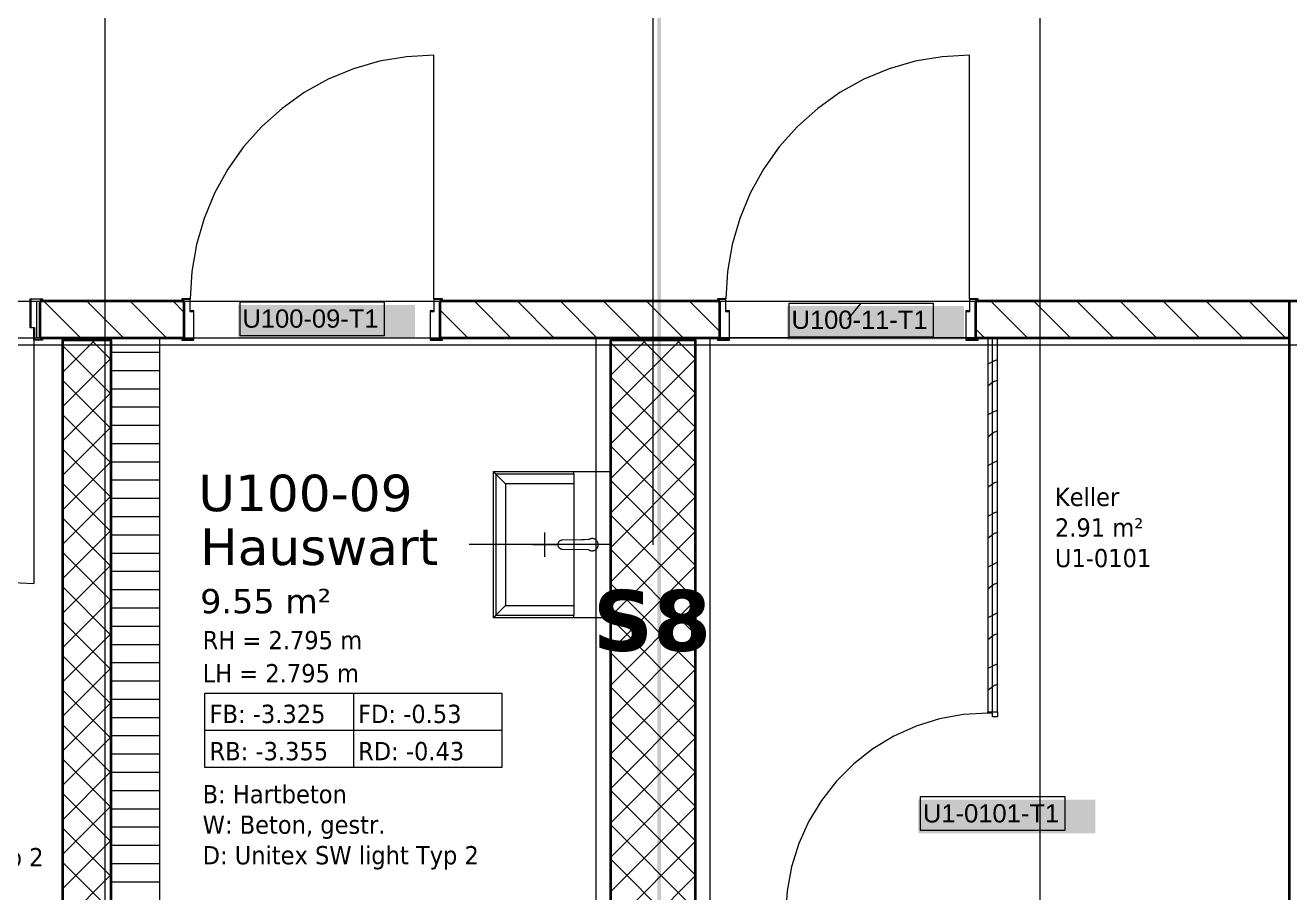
# Model space of a CAD drawing. Extents: x -1132 to 613, y -233 to 616.
# Drawn here: x -404.4 to -300.5, y 170.8 to 242 of the extents above; entities that cross this region are included whole.
import ezdxf
from ezdxf.lldxf.tags import DXFTag

# ---------------------------------------------------------------- set-up
doc = ezdxf.new("R2010")
doc.units = 0
doc.layers.get('0').update_dxf_attribs({"lineweight": 13})
for name, color, linetype, lineweight in [('A-AREA-____-IDEN', 7, 'Continuous', 5), ('A-DOOR-____-IDEN', 7, 'Continuous', 5), ('A-DOOR-____-OTLN', 7, 'Continuous', 9), ('A-DOOR-FRAM-MCUT', 7, 'Continuous', 9), ('A-DOOR-OPNG-OTLN', 7, 'Continuous', 9), ('A-FLOR-____-OTLN', 7, 'Continuous', 9), ('A-FLOR-____-OVHD', 7, 'Strichpunkt - Fein', 9), ('A-WALL-____-MCUT', 7, 'Continuous', 35), ('A-WALL-____-PATT', 7, 'Continuous', 35), ('A-WALL-FNSH-MCUT', 7, 'Continuous', 35), ('G-XREF-____-OTLN-A0UJ2EK6XE', 7, 'Continuous', 9), ('P-SANR-FIXT-OTLN', 7, 'Continuous', 9), ('S-GRID-____-OTLN', 7, 'Continuous', 5)]:
    doc.layers.add(name, color=color, linetype=linetype, lineweight=lineweight)
doc.layers.add('EL01_WAN_Leitung_Potentialausgleich', color=1, linetype='fein_strichliert', lineweight=13, true_color=0xff0000)
doc.layers.add('S-GRID-____-IDEN', color=7, linetype='Continuous', lineweight=9, true_color=0x5555aa)
doc.styles.get("Standard").update_dxf_attribs({"font": 'arial.ttf'})
tags = doc.linetypes.add('_Rasterlinie_', pattern=[0.375, 0.2, -0.05, 0.075, -0.05]).pattern_tags.tags
tags[10:11] = [DXFTag(74, 4), DXFTag(75, 0), DXFTag(340, '0'), DXFTag(46, 1.0), DXFTag(50, 0.0), DXFTag(44, 0.0), DXFTag(45, 0.0)]
tags[8:9] = [DXFTag(74, 4), DXFTag(75, 0), DXFTag(340, '0'), DXFTag(46, 1.0), DXFTag(50, 0.0), DXFTag(44, 0.0), DXFTag(45, 0.0)]
tags[6:7] = [DXFTag(74, 4), DXFTag(75, 0), DXFTag(340, '0'), DXFTag(46, 1.0), DXFTag(50, 0.0), DXFTag(44, 0.0), DXFTag(45, 0.0)]
tags[4:5] = [DXFTag(74, 4), DXFTag(75, 0), DXFTag(340, '0'), DXFTag(46, 1.0), DXFTag(50, 0.0), DXFTag(44, 0.0), DXFTag(45, 0.0)]
tags = doc.linetypes.add('fein_strichliert', pattern=[4, 1, -2, 1]).pattern_tags.tags
tags[8:9] = [DXFTag(74, 4), DXFTag(75, 0), DXFTag(340, '0'), DXFTag(46, 0.0), DXFTag(50, 0.0), DXFTag(44, 0.0), DXFTag(45, 0.0)]
tags[6:7] = [DXFTag(74, 4), DXFTag(75, 0), DXFTag(340, '0'), DXFTag(46, 0.0), DXFTag(50, 0.0), DXFTag(44, 0.0), DXFTag(45, 0.0)]
tags[4:5] = [DXFTag(74, 4), DXFTag(75, 0), DXFTag(340, '0'), DXFTag(46, 0.0), DXFTag(50, 0.0), DXFTag(44, 0.0), DXFTag(45, 0.0)]
tags = doc.linetypes.add('Grundrissdarstellung Sturz', pattern=[0.25, 0.15, -0.05, 0, -0.05]).pattern_tags.tags
tags[10:11] = [DXFTag(74, 4), DXFTag(75, 0), DXFTag(340, '0'), DXFTag(46, 1.0), DXFTag(50, 0.0), DXFTag(44, 0.0), DXFTag(45, 0.0)]
tags[8:9] = [DXFTag(74, 4), DXFTag(75, 0), DXFTag(340, '0'), DXFTag(46, 1.0), DXFTag(50, 0.0), DXFTag(44, 0.0), DXFTag(45, 0.0)]
tags[6:7] = [DXFTag(74, 4), DXFTag(75, 0), DXFTag(340, '0'), DXFTag(46, 1.0), DXFTag(50, 0.0), DXFTag(44, 0.0), DXFTag(45, 0.0)]
tags[4:5] = [DXFTag(74, 4), DXFTag(75, 0), DXFTag(340, '0'), DXFTag(46, 1.0), DXFTag(50, 0.0), DXFTag(44, 0.0), DXFTag(45, 0.0)]
tags = doc.linetypes.add('Strichpunkt - Fein', pattern=[0.2, 0.1, -0.05, 0, -0.05]).pattern_tags.tags
tags[10:11] = [DXFTag(74, 4), DXFTag(75, 0), DXFTag(340, '0'), DXFTag(46, 1.0), DXFTag(50, 0.0), DXFTag(44, 0.0), DXFTag(45, 0.0)]
tags[8:9] = [DXFTag(74, 4), DXFTag(75, 0), DXFTag(340, '0'), DXFTag(46, 1.0), DXFTag(50, 0.0), DXFTag(44, 0.0), DXFTag(45, 0.0)]
tags[6:7] = [DXFTag(74, 4), DXFTag(75, 0), DXFTag(340, '0'), DXFTag(46, 1.0), DXFTag(50, 0.0), DXFTag(44, 0.0), DXFTag(45, 0.0)]
tags[4:5] = [DXFTag(74, 4), DXFTag(75, 0), DXFTag(340, '0'), DXFTag(46, 1.0), DXFTag(50, 0.0), DXFTag(44, 0.0), DXFTag(45, 0.0)]

# ---------------------------------------------------------------- blocks, each defined once
blk = doc.blocks.new('Referenz-A0UJ2EK7XE', base_point=(-1124.08, -162.87))
at = {"layer": 'A-AREA-____-IDEN', "color": 0, "linetype": 'Continuous', "ltscale": 0.13}
for p, q in [((-389.62, 187.19), (-365.22, 187.19)), ((-389.62, 181.07), (-389.62, 187.19)), ((-377.42, 187.19), (-377.42, 181.07)), ((-365.22, 187.19), (-365.22, 181.07)), ((-389.62, 184.13), (-365.22, 184.13)), ((-365.22, 181.07), (-389.62, 181.07))]:
    blk.add_line(p, q, dxfattribs=at)
at = {"layer": 'A-DOOR-____-IDEN', "color": 0, "linetype": 'Continuous', "ltscale": 0.13}
for p, q in [((-386.73, 219.31), (-374.89, 219.31)), ((-386.73, 216.53), (-386.73, 219.31)), ((-374.89, 219.31), (-374.89, 216.53)), ((-341.63, 219.21), (-329.79, 219.21)), ((-341.63, 216.43), (-341.63, 219.21)), ((-336.81, 217.88), (-335.71, 219.21)), ((-329.79, 219.21), (-329.79, 216.43)), ((-374.89, 216.53), (-386.73, 216.53)), ((-329.79, 216.43), (-341.63, 216.43)), ((-330.83, 178.68), (-318.99, 178.68)), ((-330.83, 175.9), (-330.83, 178.68)), ((-318.99, 178.68), (-318.99, 175.9)), ((-318.99, 175.9), (-330.83, 175.9))]:
    blk.add_line(p, q, dxfattribs=at)
at = {"layer": 'A-DOOR-____-IDEN', "color": 7, "linetype": 'Continuous', "ltscale": 0.13, "true_color": 0xffffff}
for points in [[(-386.9, 216.31), (-372.36, 216.31), (-386.9, 219.07)], [(-372.36, 216.31), (-386.9, 219.07), (-372.36, 219.07)], [(-341.8, 216.21), (-327.26, 216.21), (-341.8, 218.97)], [(-327.26, 216.21), (-341.8, 218.97), (-327.26, 218.97)], [(-331, 175.68), (-316.46, 175.68), (-331, 178.44)], [(-316.46, 175.68), (-331, 178.44), (-316.46, 178.44)]]:
    blk.add_solid(points, dxfattribs=at)
at = {"layer": 'A-DOOR-____-OTLN', "color": 0, "linetype": 'Grundrissdarstellung Sturz', "ltscale": 0.13}
for p, q in [((-424.16, 219.38), (-403.16, 219.38)), ((-391.31, 219.38), (-370.31, 219.38)), ((-347.31, 219.38), (-326.31, 219.38)), ((-424.16, 216.38), (-403.16, 216.38)), ((-391.31, 216.38), (-370.31, 216.38)), ((-347.31, 216.38), (-326.31, 216.38))]:
    blk.add_line(p, q, dxfattribs=at)
at = {"layer": 'A-DOOR-FRAM-MCUT', "color": 0, "linetype": 'Continuous', "ltscale": 0.13}
for p, q in [((-403.96, 219.58), (-402.96, 219.58)), ((-403.96, 217.18), (-403.96, 219.58)), ((-403.92, 219.54), (-403.92, 217.22)), ((-403, 219.54), (-403.92, 219.54)), ((-403, 219.38), (-403, 219.54)), ((-402.96, 219.38), (-403, 219.38)), ((-402.96, 219.58), (-402.96, 219.38)), ((-390.81, 219.58), (-391.51, 219.58)), ((-391.51, 219.58), (-391.51, 219.38)), ((-391.51, 219.38), (-391.47, 219.38)), ((-391.47, 219.38), (-391.47, 219.54)), ((-391.47, 219.54), (-390.85, 219.54)), ((-390.85, 219.54), (-390.85, 218.54)), ((-390.81, 218.58), (-390.81, 219.58)), ((-370.11, 219.58), (-370.81, 219.58)), ((-370.81, 219.58), (-370.81, 218.58)), ((-370.77, 218.54), (-370.77, 219.54)), ((-370.77, 219.54), (-370.15, 219.54)), ((-370.15, 219.54), (-370.15, 219.38)), ((-370.15, 219.38), (-370.11, 219.38)), ((-370.11, 219.38), (-370.11, 219.58)), ((-346.81, 219.58), (-347.51, 219.58)), ((-347.51, 219.58), (-347.51, 219.38)), ((-347.51, 219.38), (-347.47, 219.38)), ((-347.47, 219.38), (-347.47, 219.54)), ((-347.47, 219.54), (-346.85, 219.54)), ((-346.85, 219.54), (-346.85, 218.54)), ((-346.81, 218.58), (-346.81, 219.58)), ((-326.11, 219.58), (-326.81, 219.58)), ((-326.81, 219.58), (-326.81, 218.58)), ((-326.77, 218.54), (-326.77, 219.54)), ((-326.77, 219.54), (-326.15, 219.54)), ((-326.15, 219.54), (-326.15, 219.38)), ((-326.15, 219.38), (-326.11, 219.38)), ((-326.11, 219.38), (-326.11, 219.58)), ((-390.85, 218.54), (-390.55, 218.54)), ((-390.51, 218.58), (-390.81, 218.58)), ((-390.55, 218.54), (-390.55, 216.22)), ((-390.51, 216.18), (-390.51, 218.58)), ((-370.81, 218.58), (-371.11, 218.58)), ((-371.11, 218.58), (-371.11, 216.18)), ((-371.07, 216.22), (-371.07, 218.54)), ((-371.07, 218.54), (-370.77, 218.54)), ((-346.85, 218.54), (-346.55, 218.54)), ((-346.51, 218.58), (-346.81, 218.58)), ((-346.55, 218.54), (-346.55, 216.22)), ((-346.51, 216.18), (-346.51, 218.58)), ((-326.81, 218.58), (-327.11, 218.58)), ((-327.11, 218.58), (-327.11, 216.18)), ((-327.07, 216.22), (-327.07, 218.54)), ((-327.07, 218.54), (-326.77, 218.54)), ((-403.66, 217.18), (-403.96, 217.18)), ((-403.92, 217.22), (-403.62, 217.22)), ((-403.66, 216.18), (-403.66, 217.18)), ((-403.62, 217.22), (-403.62, 216.22)), ((-402.96, 216.18), (-403.66, 216.18)), ((-403.62, 216.22), (-403, 216.22)), ((-403, 216.38), (-402.96, 216.38)), ((-403, 216.22), (-403, 216.38)), ((-402.96, 216.38), (-402.96, 216.18)), ((-391.47, 216.38), (-391.51, 216.38)), ((-391.51, 216.38), (-391.51, 216.18)), ((-391.51, 216.18), (-390.51, 216.18)), ((-391.47, 216.22), (-391.47, 216.38)), ((-390.55, 216.22), (-391.47, 216.22)), ((-371.11, 216.18), (-370.11, 216.18)), ((-370.15, 216.22), (-371.07, 216.22)), ((-370.11, 216.38), (-370.15, 216.38)), ((-370.15, 216.38), (-370.15, 216.22)), ((-370.11, 216.18), (-370.11, 216.38)), ((-347.47, 216.38), (-347.51, 216.38)), ((-347.51, 216.38), (-347.51, 216.18)), ((-347.51, 216.18), (-346.51, 216.18)), ((-347.47, 216.22), (-347.47, 216.38)), ((-346.55, 216.22), (-347.47, 216.22)), ((-327.11, 216.18), (-326.11, 216.18)), ((-326.15, 216.22), (-327.07, 216.22)), ((-326.11, 216.38), (-326.15, 216.38)), ((-326.15, 216.38), (-326.15, 216.22)), ((-326.11, 216.18), (-326.11, 216.38)), ((-325.31, 185.64), (-324.51, 185.64)), ((-325.31, 185.54), (-325.31, 185.64)), ((-324.91, 185.54), (-325.31, 185.54)), ((-324.91, 185.24), (-324.91, 185.54)), ((-324.51, 185.24), (-324.91, 185.24)), ((-324.51, 185.64), (-324.51, 185.24))]:
    blk.add_line(p, q, dxfattribs=at)
at = {"layer": 'A-DOOR-OPNG-OTLN', "color": 0, "linetype": 'Continuous', "ltscale": 0.13}
for p, q in [((-375.26, 239.08), (-377.41, 238.46)), ((-373.05, 239.45), (-375.26, 239.08)), ((-370.81, 239.58), (-373.05, 239.45)), ((-370.81, 219.58), (-370.81, 239.58)), ((-331.26, 239.08), (-333.41, 238.46)), ((-329.05, 239.45), (-331.26, 239.08)), ((-326.81, 239.58), (-329.05, 239.45)), ((-326.81, 219.58), (-326.81, 239.58)), ((-377.41, 238.46), (-379.48, 237.6)), ((-333.41, 238.46), (-335.48, 237.6)), ((-379.48, 237.6), (-381.45, 236.51)), ((-335.48, 237.6), (-337.45, 236.51)), ((-381.45, 236.51), (-383.28, 235.21)), ((-337.45, 236.51), (-339.28, 235.21)), ((-383.28, 235.21), (-384.95, 233.72)), ((-339.28, 235.21), (-340.95, 233.72)), ((-384.95, 233.72), (-386.44, 232.05)), ((-340.95, 233.72), (-342.44, 232.05)), ((-386.44, 232.05), (-387.74, 230.22)), ((-342.44, 232.05), (-343.74, 230.22)), ((-387.74, 230.22), (-388.83, 228.26)), ((-343.74, 230.22), (-344.83, 228.26)), ((-388.83, 228.26), (-389.68, 226.18)), ((-344.83, 228.26), (-345.68, 226.18)), ((-389.68, 226.18), (-390.3, 224.03)), ((-345.68, 226.18), (-346.3, 224.03)), ((-390.3, 224.03), (-390.68, 221.82)), ((-346.3, 224.03), (-346.68, 221.82)), ((-390.68, 221.82), (-390.81, 219.58)), ((-346.68, 221.82), (-346.81, 219.58)), ((-403.66, 216.18), (-403.66, 196.18)), ((-405.9, 196.3), (-403.66, 196.18)), ((-329.28, 185.06), (-331.19, 184.47)), ((-327.31, 185.42), (-329.28, 185.06)), ((-325.31, 185.54), (-327.31, 185.42)), ((-331.19, 184.47), (-333.02, 183.64)), ((-333.02, 183.64), (-334.74, 182.61)), ((-334.74, 182.61), (-336.31, 181.37)), ((-336.31, 181.37), (-337.73, 179.95)), ((-337.73, 179.95), (-338.97, 178.37)), ((-338.97, 178.37), (-340, 176.66)), ((-340, 176.66), (-340.83, 174.83)), ((-340.83, 174.83), (-341.42, 172.92)), ((-341.42, 172.92), (-341.79, 170.95)), ((-341.79, 170.95), (-341.91, 168.94))]:
    blk.add_line(p, q, dxfattribs=at)
at = {"layer": 'A-FLOR-____-OTLN', "color": 0, "linetype": 'Continuous', "ltscale": 0.13}
for p, q in [((-403.41, 216.38), (-403.41, 219.38)), ((-403.41, 219.38), (-403.16, 219.38)), ((-347.31, 219.38), (-346.85, 219.38)), ((-346.81, 219.38), (-326.81, 219.38)), ((-326.77, 219.38), (-326.31, 219.38)), ((-403.16, 216.38), (-403.41, 216.38)), ((-401.31, 216.18), (-401.31, 216.38)), ((-356.31, 216.18), (-356.31, 216.38)), ((-349.31, 216.38), (-349.31, 216.18)), ((-346.55, 216.38), (-347.31, 216.38)), ((-327.11, 216.38), (-346.51, 216.38)), ((-326.31, 216.38), (-327.07, 216.38))]:
    blk.add_line(p, q, dxfattribs=at)
at = {"layer": 'A-FLOR-____-OVHD', "color": 0, "linetype": 'Strichpunkt - Fein', "ltscale": 0.13}
for p, q in [((-357.51, 216.38), (-357.51, 113.18)), ((-348.11, 103.78), (-348.11, 216.38))]:
    blk.add_line(p, q, dxfattribs=at)
at = {"layer": 'A-WALL-____-MCUT', "color": 0, "linetype": 'Continuous', "ltscale": 0.35}
for p, q in [((-391.31, 219.38), (-403.16, 219.38)), ((-403.16, 219.38), (-403.16, 216.38)), ((-391.31, 216.38), (-391.31, 219.38)), ((-347.31, 219.38), (-370.31, 219.38)), ((-370.31, 219.38), (-370.31, 216.38)), ((-347.31, 216.38), (-347.31, 219.38)), ((-326.31, 219.38), (-326.31, 216.38)), ((-137.41, 219.38), (-326.31, 219.38)), ((-300.51, 32.98), (-300.51, 219.38)), ((-403.16, 216.38), (-391.31, 216.38)), ((-401.31, 216.18), (-401.31, 111.98)), ((-397.31, 216.18), (-401.31, 216.18)), ((-397.31, 111.98), (-397.31, 216.18)), ((-370.31, 216.38), (-347.31, 216.38)), ((-349.31, 216.18), (-356.31, 216.18)), ((-356.31, 216.18), (-356.31, 111.98)), ((-349.31, 104.98), (-349.31, 216.18)), ((-326.31, 216.38), (-300.51, 216.38))]:
    blk.add_line(p, q, dxfattribs=at)
at = {"layer": 'A-WALL-____-MCUT', "color": 0, "linetype": 'Continuous', "lineweight": 9, "ltscale": 0.13}
for p, q in [((-397.31, 216.38), (-397.31, 216.18)), ((-393.31, 113.18), (-393.31, 216.38)), ((-324.91, 185.64), (-324.91, 216.38))]:
    blk.add_line(p, q, dxfattribs=at)
at = {"layer": 'A-WALL-____-PATT', "color": 0, "linetype": 'Continuous', "lineweight": 9, "ltscale": 0.13}
for p, q in [((-402.83, 219.38), (-399.83, 216.38)), ((-399.3, 219.38), (-396.3, 216.38)), ((-395.76, 219.38), (-392.76, 216.38)), ((-392.23, 219.38), (-391.31, 218.46)), ((-367.48, 219.38), (-364.48, 216.38)), ((-363.94, 219.38), (-360.94, 216.38)), ((-360.41, 219.38), (-357.41, 216.38)), ((-356.87, 219.38), (-353.87, 216.38)), ((-353.34, 219.38), (-350.34, 216.38)), ((-349.8, 219.38), (-347.31, 216.88)), ((-325.05, 219.38), (-322.05, 216.38)), ((-321.52, 219.38), (-318.52, 216.38)), ((-317.98, 219.38), (-314.98, 216.38)), ((-314.44, 219.38), (-311.44, 216.38)), ((-310.91, 219.38), (-307.91, 216.38)), ((-307.37, 219.38), (-304.37, 216.38)), ((-303.84, 219.38), (-300.84, 216.38)), ((-370.31, 218.67), (-368.01, 216.38)), ((-326.31, 217.1), (-325.59, 216.38)), ((-401.31, 213.53), (-398.66, 216.18)), ((-397.31, 214.56), (-398.93, 216.18)), ((-356.31, 216.1), (-356.23, 216.18)), ((-356.31, 213.28), (-353.4, 216.18)), ((-356.31, 210.45), (-350.58, 216.18)), ((-349.31, 211.81), (-353.67, 216.18)), ((-349.31, 214.64), (-350.84, 216.18)), ((-397.31, 211.73), (-401.31, 215.73)), ((-397.31, 215.19), (-393.31, 215.19)), ((-349.31, 208.99), (-356.31, 215.99)), ((-401.31, 210.7), (-397.31, 214.7)), ((-356.31, 207.62), (-349.31, 214.62)), ((-324.91, 214.39), (-325.31, 214.19)), ((-324.51, 214.59), (-324.91, 214.39)), ((-397.31, 213.69), (-393.31, 213.69)), ((-349.31, 206.16), (-356.31, 213.16)), ((-397.31, 208.9), (-401.31, 212.9)), ((-397.31, 212.19), (-393.31, 212.19)), ((-324.91, 212.69), (-325.31, 212.39)), ((-324.76, 212.8), (-324.91, 212.69)), ((-324.51, 212.87), (-324.75, 212.79)), ((-401.31, 207.87), (-397.31, 211.87)), ((-356.31, 204.79), (-349.31, 211.79)), ((-397.31, 206.07), (-401.31, 210.07)), ((-397.31, 210.69), (-393.31, 210.69)), ((-349.31, 203.33), (-356.31, 210.33)), ((-324.91, 210.23), (-325.31, 210.03)), ((-324.51, 210.43), (-324.91, 210.23)), ((-401.31, 205.05), (-397.31, 209.05)), ((-397.31, 209.19), (-393.31, 209.19)), ((-356.31, 201.96), (-349.31, 208.96)), ((-324.91, 208.52), (-325.31, 208.22)), ((-324.76, 208.63), (-324.91, 208.52)), ((-324.51, 208.71), (-324.75, 208.63)), ((-397.31, 203.25), (-401.31, 207.25)), ((-397.31, 207.69), (-393.31, 207.69)), ((-349.31, 200.5), (-356.31, 207.5)), ((-401.31, 202.22), (-397.31, 206.22)), ((-397.31, 206.19), (-393.31, 206.19)), ((-356.31, 199.13), (-349.31, 206.13)), ((-324.91, 206.06), (-325.31, 205.86)), ((-324.51, 206.26), (-324.91, 206.06)), ((-397.31, 204.69), (-393.31, 204.69)), ((-349.31, 197.67), (-356.31, 204.67)), ((-397.31, 200.42), (-401.31, 204.42)), ((-324.91, 204.36), (-325.31, 204.06)), ((-324.76, 204.47), (-324.91, 204.36)), ((-324.51, 204.55), (-324.75, 204.47)), ((-401.31, 199.39), (-397.31, 203.39)), ((-397.31, 203.19), (-393.31, 203.19)), ((-356.31, 196.31), (-349.31, 203.31)), ((-397.31, 197.59), (-401.31, 201.59)), ((-397.31, 201.69), (-393.31, 201.69)), ((-349.31, 194.84), (-356.31, 201.84)), ((-324.91, 201.9), (-325.31, 201.7)), ((-324.51, 202.1), (-324.91, 201.9)), ((-401.31, 196.56), (-397.31, 200.56)), ((-356.31, 193.48), (-349.31, 200.48)), ((-397.31, 200.19), (-393.31, 200.19)), ((-324.91, 200.19), (-325.31, 199.89)), ((-324.76, 200.3), (-324.91, 200.19)), ((-324.51, 200.38), (-324.75, 200.3)), ((-397.31, 194.76), (-401.31, 198.76)), ((-397.31, 198.69), (-393.31, 198.69)), ((-349.31, 192.01), (-356.31, 199.01)), ((-401.31, 193.73), (-397.31, 197.73)), ((-356.31, 190.65), (-349.31, 197.65)), ((-324.91, 197.73), (-325.31, 197.53)), ((-324.51, 197.93), (-324.91, 197.73)), ((-397.31, 197.19), (-393.31, 197.19)), ((-397.31, 191.93), (-401.31, 195.93)), ((-397.31, 195.69), (-393.31, 195.69)), ((-349.31, 189.19), (-356.31, 196.19)), ((-324.91, 196.03), (-325.31, 195.73)), ((-324.76, 196.14), (-324.91, 196.03)), ((-324.51, 196.22), (-324.75, 196.14)), ((-401.31, 190.9), (-397.31, 194.9)), ((-356.31, 187.82), (-349.31, 194.82)), ((-397.31, 194.19), (-393.31, 194.19)), ((-349.31, 186.36), (-356.31, 193.36)), ((-324.91, 193.57), (-325.31, 193.37)), ((-324.51, 193.77), (-324.91, 193.57)), ((-397.31, 189.1), (-401.31, 193.1)), ((-397.31, 192.69), (-393.31, 192.69)), ((-401.31, 188.07), (-397.31, 192.07)), ((-397.31, 191.19), (-393.31, 191.19)), ((-356.31, 184.99), (-349.31, 191.99)), ((-324.91, 191.86), (-325.31, 191.56)), ((-324.76, 191.97), (-324.91, 191.86)), ((-324.51, 192.05), (-324.75, 191.97)), ((-397.31, 186.27), (-401.31, 190.27)), ((-349.31, 183.53), (-356.31, 190.53)), ((-401.31, 185.25), (-397.31, 189.25)), ((-397.31, 189.69), (-393.31, 189.69)), ((-356.31, 182.16), (-349.31, 189.16)), ((-324.91, 189.4), (-325.31, 189.2)), ((-324.51, 189.6), (-324.91, 189.4)), ((-397.31, 188.19), (-393.31, 188.19)), ((-397.31, 183.45), (-401.31, 187.45)), ((-349.31, 180.7), (-356.31, 187.7)), ((-324.91, 187.7), (-325.31, 187.4)), ((-324.76, 187.81), (-324.91, 187.7)), ((-324.51, 187.89), (-324.75, 187.81)), ((-401.31, 182.42), (-397.31, 186.42)), ((-397.31, 186.69), (-393.31, 186.69)), ((-356.31, 179.33), (-349.31, 186.33)), ((-397.31, 185.19), (-393.31, 185.19)), ((-349.31, 177.87), (-356.31, 184.87)), ((-397.31, 180.62), (-401.31, 184.62)), ((-401.31, 179.59), (-397.31, 183.59)), ((-397.31, 183.69), (-393.31, 183.69)), ((-356.31, 176.51), (-349.31, 183.51)), ((-397.31, 177.79), (-401.31, 181.79)), ((-397.31, 182.19), (-393.31, 182.19)), ((-349.31, 175.04), (-356.31, 182.04)), ((-401.31, 176.76), (-397.31, 180.76)), ((-397.31, 180.69), (-393.31, 180.69)), ((-356.31, 173.68), (-349.31, 180.68)), ((-397.31, 174.96), (-401.31, 178.96)), ((-397.31, 179.19), (-393.31, 179.19)), ((-349.31, 172.22), (-356.31, 179.22)), ((-401.31, 173.93), (-397.31, 177.93)), ((-397.31, 177.69), (-393.31, 177.69)), ((-356.31, 170.85), (-349.31, 177.85)), ((-397.31, 172.13), (-401.31, 176.13)), ((-397.31, 176.19), (-393.31, 176.19)), ((-349.31, 169.39), (-356.31, 176.39)), ((-401.31, 171.1), (-397.31, 175.1)), ((-397.31, 174.69), (-393.31, 174.69)), ((-356.31, 168.02), (-349.31, 175.02)), ((-349.31, 166.56), (-356.31, 173.56)), ((-397.31, 169.3), (-401.31, 173.3)), ((-397.31, 173.19), (-393.31, 173.19)), ((-401.31, 168.28), (-397.31, 172.28)), ((-397.31, 171.69), (-393.31, 171.69)), ((-356.31, 165.19), (-349.31, 172.19))]:
    blk.add_line(p, q, dxfattribs=at)
at = {"layer": 'A-WALL-FNSH-MCUT', "color": 0, "linetype": 'Continuous', "lineweight": 9, "ltscale": 0.13}
for p, q in [((-325.31, 216.38), (-325.31, 185.64)), ((-324.51, 185.64), (-324.51, 216.38)), ((-325.31, 185.64), (-324.51, 185.64))]:
    blk.add_line(p, q, dxfattribs=at)
at = {"layer": 'G-XREF-____-OTLN-A0UJ2EK6XE', "color": 0, "linetype": 'Continuous', "ltscale": 0.13}
for p, q in [((-360.61, 199.48), (-360.62, 199.46)), ((-360.62, 199.46), (-360.62, 199.45)), ((-360.62, 199.45), (-360.62, 199.44)), ((-360.62, 199.44), (-360.62, 199.44)), ((-360.62, 199.44), (-360.62, 199.41)), ((-360.62, 199.41), (-360.62, 199.41)), ((-360.6, 199.51), (-360.61, 199.48)), ((-360.61, 199.48), (-360.61, 199.48)), ((-360.61, 199.48), (-360.61, 199.48)), ((-360.59, 199.53), (-360.6, 199.51)), ((-360.6, 199.51), (-360.6, 199.51)), ((-360.6, 199.51), (-360.6, 199.51)), ((-360.58, 199.55), (-360.59, 199.54)), ((-360.59, 199.54), (-360.59, 199.54)), ((-360.59, 199.54), (-360.59, 199.53)), ((-360.57, 199.57), (-360.58, 199.55)), ((-360.56, 199.59), (-360.57, 199.58)), ((-360.57, 199.58), (-360.57, 199.57)), ((-360.57, 199.57), (-360.57, 199.57)), ((-360.55, 199.6), (-360.56, 199.59)), ((-360.52, 199.63), (-360.55, 199.6)), ((-360.55, 199.6), (-360.55, 199.6)), ((-360.55, 199.6), (-360.55, 199.6)), ((-360.5, 199.65), (-360.52, 199.63)), ((-360.52, 199.63), (-360.52, 199.63)), ((-360.48, 199.66), (-360.5, 199.65)), ((-360.5, 199.65), (-360.5, 199.65)), ((-360.5, 199.65), (-360.5, 199.65)), ((-360.47, 199.67), (-360.48, 199.66)), ((-360.46, 199.68), (-360.47, 199.68)), ((-360.47, 199.68), (-360.47, 199.68)), ((-360.47, 199.68), (-360.47, 199.67)), ((-360.44, 199.69), (-360.46, 199.68)), ((-360.42, 199.7), (-360.44, 199.7)), ((-360.44, 199.7), (-360.44, 199.69)), ((-360.44, 199.69), (-360.44, 199.69)), ((-360.41, 199.71), (-360.42, 199.7)), ((-360.4, 199.71), (-360.41, 199.71)), ((-360.41, 199.71), (-360.41, 199.71)), ((-360.39, 199.72), (-360.4, 199.71)), ((-360.38, 199.72), (-360.39, 199.72)), ((-360.37, 199.72), (-360.38, 199.72)), ((-360.36, 199.73), (-360.37, 199.72)), ((-360.37, 199.72), (-360.37, 199.72)), ((-360.34, 199.73), (-360.36, 199.73)), ((-360.31, 199.74), (-360.34, 199.73)), ((-360.34, 199.73), (-360.34, 199.73)), ((-360.34, 199.73), (-360.34, 199.73)), ((-360.34, 199.73), (-360.34, 199.73)), ((-360.27, 199.74), (-360.31, 199.74)), ((-360.31, 199.74), (-360.31, 199.74)), ((-360.31, 199.74), (-360.31, 199.74)), ((-358.65, 199.78), (-360.27, 199.74)), ((-358.44, 199.78), (-358.65, 199.78)), ((-358.09, 199.79), (-358.44, 199.78)), ((-358.08, 199.8), (-358.09, 199.79)), ((-358.04, 199.82), (-358.08, 199.8)), ((-357.99, 199.84), (-358.04, 199.82)), ((-357.94, 199.86), (-357.99, 199.84)), ((-357.9, 199.87), (-357.94, 199.86)), ((-357.85, 199.88), (-357.9, 199.87)), ((-357.81, 199.88), (-357.85, 199.88)), ((-357.76, 199.88), (-357.81, 199.88)), ((-357.72, 199.87), (-357.76, 199.88)), ((-357.67, 199.86), (-357.72, 199.87)), ((-357.62, 199.84), (-357.67, 199.86)), ((-357.58, 199.82), (-357.62, 199.84)), ((-357.53, 199.8), (-357.58, 199.82)), ((-357.49, 199.77), (-357.53, 199.8)), ((-357.45, 199.73), (-357.49, 199.77)), ((-357.42, 199.69), (-357.45, 199.73)), ((-357.39, 199.65), (-357.42, 199.69)), ((-357.36, 199.61), (-357.39, 199.65)), ((-357.34, 199.56), (-357.36, 199.61)), ((-357.33, 199.52), (-357.34, 199.56)), ((-357.31, 199.47), (-357.33, 199.52)), ((-357.31, 199.42), (-357.31, 199.47)), ((-357.31, 199.38), (-357.31, 199.42)), ((-360.62, 199.41), (-360.63, 199.38)), ((-360.63, 199.38), (-360.62, 199.35)), ((-360.62, 199.41), (-360.62, 199.41)), ((-360.62, 199.35), (-360.62, 199.34)), ((-360.62, 199.34), (-360.62, 199.34)), ((-360.62, 199.34), (-360.62, 199.31)), ((-360.62, 199.31), (-360.62, 199.31)), ((-360.62, 199.31), (-360.62, 199.31)), ((-360.62, 199.31), (-360.62, 199.3)), ((-360.62, 199.3), (-360.61, 199.28)), ((-360.61, 199.28), (-360.61, 199.28)), ((-360.61, 199.28), (-360.61, 199.28)), ((-360.61, 199.28), (-360.61, 199.26)), ((-360.61, 199.26), (-360.6, 199.25)), ((-360.6, 199.25), (-360.6, 199.25)), ((-360.6, 199.25), (-360.6, 199.24)), ((-360.6, 199.24), (-360.59, 199.23)), ((-360.59, 199.23), (-360.59, 199.22)), ((-360.59, 199.22), (-360.59, 199.21)), ((-360.59, 199.21), (-360.58, 199.21)), ((-360.58, 199.21), (-360.57, 199.18)), ((-360.57, 199.18), (-360.57, 199.18)), ((-360.57, 199.18), (-360.57, 199.18)), ((-360.57, 199.18), (-360.56, 199.17)), ((-360.56, 199.17), (-360.55, 199.15)), ((-360.55, 199.15), (-360.55, 199.15)), ((-360.55, 199.15), (-360.55, 199.15)), ((-360.55, 199.15), (-360.52, 199.13)), ((-360.52, 199.13), (-360.52, 199.13)), ((-360.52, 199.13), (-360.5, 199.1)), ((-360.5, 199.1), (-360.5, 199.1)), ((-360.5, 199.1), (-360.5, 199.1)), ((-360.5, 199.1), (-360.48, 199.09)), ((-360.48, 199.09), (-360.47, 199.08)), ((-360.47, 199.08), (-360.47, 199.08)), ((-360.47, 199.08), (-360.47, 199.08)), ((-360.47, 199.08), (-360.46, 199.08)), ((-360.46, 199.08), (-360.44, 199.06)), ((-360.44, 199.06), (-360.44, 199.06)), ((-360.44, 199.06), (-360.44, 199.06)), ((-360.44, 199.06), (-360.42, 199.05)), ((-360.42, 199.05), (-360.41, 199.05)), ((-360.41, 199.05), (-360.41, 199.05)), ((-360.41, 199.05), (-360.4, 199.05)), ((-360.4, 199.05), (-360.4, 199.05)), ((-360.4, 199.05), (-360.38, 199.04)), ((-360.38, 199.04), (-360.37, 199.04)), ((-360.37, 199.04), (-360.37, 199.03)), ((-360.37, 199.03), (-360.36, 199.03)), ((-360.36, 199.03), (-360.34, 199.03)), ((-360.34, 199.03), (-360.34, 199.03)), ((-360.34, 199.03), (-360.34, 199.03)), ((-360.34, 199.03), (-360.34, 199.03)), ((-360.34, 199.03), (-360.31, 199.02)), ((-360.31, 199.02), (-360.31, 199.02)), ((-360.31, 199.02), (-360.31, 199.02)), ((-360.31, 199.02), (-360.27, 199.02)), ((-360.27, 199.02), (-358.09, 198.97)), ((-358.09, 198.97), (-358.08, 198.96)), ((-358.08, 198.96), (-358.04, 198.93)), ((-358.04, 198.93), (-357.99, 198.91)), ((-357.99, 198.91), (-357.94, 198.9)), ((-357.94, 198.9), (-357.9, 198.89)), ((-357.9, 198.89), (-357.85, 198.88)), ((-357.85, 198.88), (-357.81, 198.88)), ((-357.81, 198.88), (-357.76, 198.88)), ((-357.76, 198.88), (-357.72, 198.89)), ((-357.72, 198.89), (-357.67, 198.9)), ((-357.67, 198.9), (-357.62, 198.91)), ((-357.62, 198.91), (-357.58, 198.93)), ((-357.58, 198.93), (-357.53, 198.96)), ((-357.53, 198.96), (-357.49, 198.99)), ((-357.49, 198.99), (-357.45, 199.02)), ((-357.45, 199.02), (-357.42, 199.06)), ((-357.42, 199.06), (-357.39, 199.1)), ((-357.39, 199.1), (-357.36, 199.15)), ((-357.36, 199.15), (-357.34, 199.19)), ((-357.34, 199.19), (-357.33, 199.24)), ((-357.33, 199.24), (-357.31, 199.29)), ((-357.31, 199.33), (-357.31, 199.38)), ((-357.31, 199.29), (-357.31, 199.33))]:
    blk.add_line(p, q, dxfattribs=at)
at = {"layer": 'P-SANR-FIXT-OTLN', "color": 0, "linetype": 'Continuous', "ltscale": 0.13}
for p, q in [((-365.91, 205.38), (-359.31, 205.38)), ((-365.91, 205.38), (-365.9, 205.37)), ((-365.91, 193.38), (-365.91, 205.38)), ((-365.9, 205.37), (-365.89, 205.37)), ((-365.89, 205.37), (-365.89, 205.36)), ((-365.89, 205.36), (-365.88, 205.35)), ((-365.88, 205.35), (-365.88, 205.35)), ((-365.88, 205.35), (-365.87, 205.34)), ((-365.87, 205.34), (-365.87, 205.34)), ((-365.87, 205.34), (-365.86, 205.33)), ((-365.86, 205.33), (-365.86, 205.33)), ((-365.86, 205.33), (-365.86, 205.33)), ((-365.86, 205.33), (-365.85, 205.32)), ((-365.85, 205.32), (-365.85, 205.32)), ((-365.85, 205.32), (-365.84, 205.32)), ((-365.84, 205.32), (-365.84, 205.31)), ((-365.84, 205.31), (-365.84, 205.31)), ((-365.84, 205.31), (-365.83, 205.31)), ((-365.83, 205.31), (-365.83, 205.3)), ((-365.83, 205.3), (-365.83, 205.3)), ((-365.83, 205.3), (-365.82, 205.3)), ((-365.82, 205.3), (-365.82, 205.29)), ((-365.82, 205.29), (-365.82, 205.29)), ((-365.82, 205.29), (-365.81, 205.29)), ((-365.81, 205.29), (-365.81, 205.28)), ((-365.81, 205.28), (-365.81, 205.28)), ((-365.81, 205.28), (-365.8, 205.27)), ((-365.8, 205.27), (-365.8, 205.27)), ((-365.8, 205.27), (-365.8, 205.27)), ((-365.8, 205.27), (-365.79, 205.26)), ((-365.79, 205.26), (-365.79, 205.26)), ((-365.79, 205.26), (-365.78, 205.26)), ((-365.78, 205.26), (-365.78, 205.25)), ((-365.78, 205.25), (-365.78, 205.25)), ((-365.78, 205.25), (-365.77, 205.25)), ((-365.77, 205.25), (-365.77, 205.24)), ((-365.77, 205.24), (-365.77, 205.24)), ((-365.77, 205.24), (-365.76, 205.24)), ((-365.76, 205.24), (-365.76, 205.23)), ((-365.76, 205.23), (-365.76, 205.23)), ((-365.76, 205.23), (-365.75, 205.23)), ((-365.75, 205.23), (-365.75, 205.22)), ((-365.75, 205.22), (-365.75, 205.22)), ((-365.75, 205.22), (-365.74, 205.22)), ((-365.74, 205.22), (-365.74, 205.21)), ((-365.74, 205.21), (-365.73, 205.2)), ((-365.73, 205.2), (-365.72, 205.2)), ((-365.72, 205.2), (-365.72, 205.19)), ((-365.72, 205.19), (-365.71, 205.18)), ((-359.31, 205.18), (-365.71, 205.18)), ((-365.71, 205.18), (-364.91, 204.38)), ((-365.71, 205.18), (-365.71, 193.58)), ((-365.71, 205.18), (-365.71, 205.18)), ((-359.31, 205.38), (-356.31, 205.38)), ((-359.31, 205.18), (-359.31, 205.38)), ((-359.31, 205.18), (-359.31, 199.76)), ((-359.31, 204.38), (-364.91, 204.38)), ((-364.91, 204.38), (-364.91, 194.38)), ((-361.71, 200.38), (-361.71, 198.38)), ((-359.31, 199.76), (-359.31, 198.99)), ((-362.71, 199.38), (-360.71, 199.38)), ((-359.31, 198.99), (-359.31, 193.58)), ((-365.71, 193.58), (-364.91, 194.38)), ((-364.91, 194.38), (-359.31, 194.38)), ((-365.91, 193.38), (-365.9, 193.38)), ((-359.31, 193.38), (-365.91, 193.38)), ((-365.9, 193.38), (-365.89, 193.39)), ((-365.89, 193.39), (-365.89, 193.4)), ((-365.89, 193.4), (-365.88, 193.4)), ((-365.88, 193.41), (-365.87, 193.42)), ((-365.88, 193.4), (-365.88, 193.41)), ((-365.87, 193.42), (-365.87, 193.42)), ((-365.87, 193.42), (-365.86, 193.42)), ((-365.86, 193.42), (-365.86, 193.43)), ((-365.86, 193.43), (-365.86, 193.43)), ((-365.86, 193.43), (-365.85, 193.43)), ((-365.85, 193.43), (-365.85, 193.44)), ((-365.85, 193.44), (-365.84, 193.44)), ((-365.84, 193.44), (-365.84, 193.45)), ((-365.84, 193.45), (-365.83, 193.45)), ((-365.84, 193.44), (-365.84, 193.44)), ((-365.83, 193.45), (-365.83, 193.46)), ((-365.83, 193.46), (-365.82, 193.46)), ((-365.83, 193.45), (-365.83, 193.45)), ((-365.82, 193.46), (-365.82, 193.47)), ((-365.82, 193.47), (-365.81, 193.47)), ((-365.82, 193.46), (-365.82, 193.46)), ((-365.81, 193.47), (-365.81, 193.48)), ((-365.81, 193.48), (-365.8, 193.48)), ((-365.81, 193.47), (-365.81, 193.47)), ((-365.8, 193.48), (-365.8, 193.49)), ((-365.8, 193.49), (-365.8, 193.49)), ((-365.8, 193.49), (-365.79, 193.49)), ((-365.79, 193.49), (-365.79, 193.5)), ((-365.79, 193.5), (-365.78, 193.5)), ((-365.78, 193.5), (-365.78, 193.51)), ((-365.78, 193.51), (-365.77, 193.51)), ((-365.78, 193.5), (-365.78, 193.5)), ((-365.77, 193.51), (-365.77, 193.52)), ((-365.77, 193.52), (-365.76, 193.52)), ((-365.77, 193.51), (-365.77, 193.51)), ((-365.76, 193.52), (-365.76, 193.53)), ((-365.76, 193.53), (-365.75, 193.53)), ((-365.76, 193.52), (-365.76, 193.52)), ((-365.75, 193.53), (-365.75, 193.54)), ((-365.75, 193.54), (-365.74, 193.54)), ((-365.75, 193.53), (-365.75, 193.53)), ((-365.74, 193.54), (-365.74, 193.55)), ((-365.74, 193.55), (-365.73, 193.55)), ((-365.73, 193.55), (-365.72, 193.56)), ((-365.72, 193.56), (-365.72, 193.57)), ((-365.72, 193.57), (-365.71, 193.57)), ((-365.71, 193.58), (-359.31, 193.58)), ((-365.71, 193.57), (-365.71, 193.58)), ((-359.31, 193.38), (-359.31, 193.58)), ((-356.31, 193.38), (-359.31, 193.38))]:
    blk.add_line(p, q, dxfattribs=at)
at = {"layer": 'P-SANR-FIXT-OTLN', "color": 0, "linetype": 'Strichpunkt - Fein', "ltscale": 0.13}
blk.add_line((-356.31, 199.38), (-367.91, 199.38), dxfattribs=at)
at = {"layer": 'S-GRID-____-OTLN', "color": 0, "linetype": '_Rasterlinie_', "ltscale": 0.13}
for p, q in [((-352.81, 600.16), (-352.81, 199.37)), ((-397.81, -159.1), (-397.81, 585.98)), ((-321.01, -159.1), (-321.01, 585.98)), ((-1115.8, 215.78), (111.18, 215.78))]:
    blk.add_line(p, q, dxfattribs=at)
at = {"layer": 'A-AREA-____-IDEN', "color": 0, "linetype": 'Continuous', "ltscale": 0.13, "attachment_point": 1}
for s, insert, char_height in [('{\\fVerdana;U100-09}', (-390.15, 205.13), 3), ('{\\W0.9;\\fVerdana;Keller}', (-319.79, 204.05), 1.5), ('{\\W0.9;\\fVerdana;2.91 m²}', (-319.79, 201.54), 1.5), ('{\\fVerdana;Hauswart}', (-390.01, 200.71), 3), ('{\\W0.9;\\fVerdana;U1-0101}', (-319.79, 199.03), 1.5), ('{\\fVerdana;9.55 m²}', (-390, 195.74), 2), ('{\\W0.9;\\fVerdana;RH = 2.795 m}', (-389.8, 192.29), 1.5), ('{\\W0.9;\\fVerdana;LH = 2.795 m}', (-389.8, 189.57), 1.5), ('{\\W0.9;\\fVerdana;FB: -3.325}', (-389.23, 186.23), 1.5), ('{\\W0.9;\\fVerdana;FD: -0.53}', (-377.03, 186.23), 1.5), ('{\\W0.9;\\fVerdana;RB: -3.355}', (-389.23, 183.17), 1.5), ('{\\W0.9;\\fVerdana;RD: -0.43}', (-377.03, 183.17), 1.5), ('{\\W0.9;\\fVerdana;B: Hartbeton}', (-389.8, 179.64), 1.5), ('{\\W0.9;\\fVerdana;W: Beton, gestr.}', (-389.8, 177.13), 1.5), ('{\\W0.9;\\fVerdana;D: Unitex SW light Typ 2}', (-425.56, 174.46), 1.5), ('{\\W0.9;\\fVerdana;D: Unitex SW light Typ 2}', (-389.8, 174.62), 1.5)]:
    blk.add_mtext(s, dxfattribs=dict(at, insert=insert, char_height=char_height))
at = {"layer": 'A-DOOR-____-IDEN', "color": 0, "linetype": 'Continuous', "ltscale": 0.13, "char_height": 1.5, "attachment_point": 1}
for s, insert in [('{\\fArial;U100-09-T1}', (-386.53, 218.7)), ('{\\fArial;U100-11-T1}', (-341.43, 218.6)), ('{\\fArial;U1-0101-T1}', (-330.63, 178.06))]:
    blk.add_mtext(s, dxfattribs=dict(at, insert=insert))
at = {"layer": 'S-GRID-____-IDEN', "color": 0, "linetype": 'Continuous', "lineweight": 5, "ltscale": 0.13, "insert": (-357.74, 195.66), "char_height": 5, "attachment_point": 1}
blk.add_mtext('{\\fVerdana|b1|i0;S8}', dxfattribs=at)

msp = doc.modelspace()

# ---------------------------------------------------------------- linework, layer by layer
at = {"layer": 'EL01_WAN_Leitung_Potentialausgleich', "linetype": 'ByBlock', "ltscale": 0.13}
for points in [[(-352.45, -159.1), (-352.15, -159.1), (-352.45, 512.98)], [(-352.15, -159.1), (-352.45, 512.98), (-352.15, 512.98)]]:
    msp.add_solid(points, dxfattribs=at)

# ---------------------------------------------------------------- block references
at = {"color": 9, "lineweight": 25, "ltscale": 0.25, "true_color": 0xc0c0c0}
msp.add_blockref('Referenz-A0UJ2EK7XE', (-1124.08, -162.87), dxfattribs=at)

doc.saveas('drawing.dxf')
